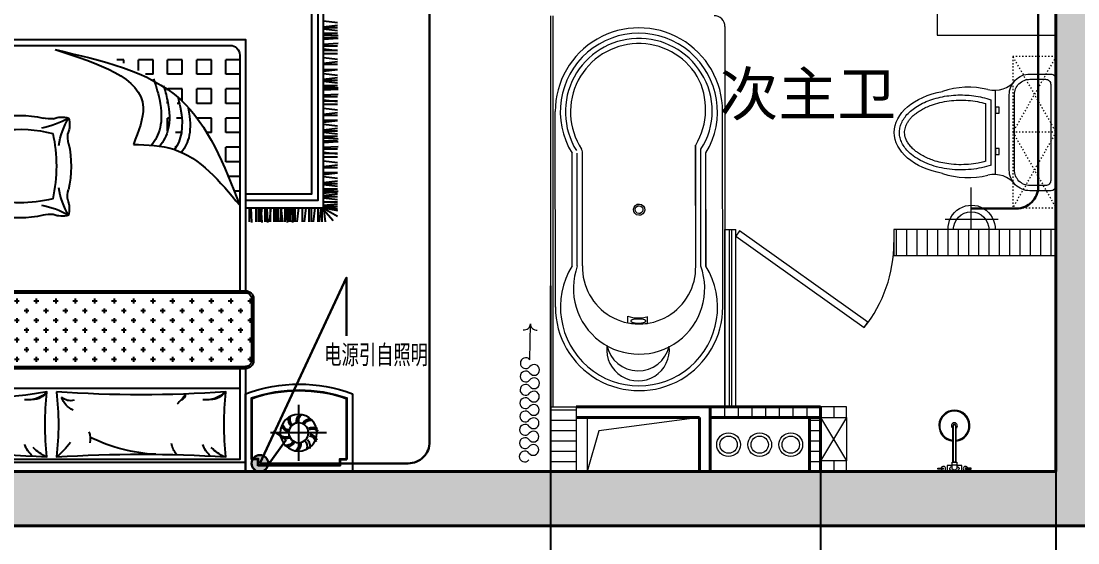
# Model space of a CAD drawing. Header units: millimetres. Extents: x -64529 to 3079702, y -28926 to 77119.
# Drawn here: x -32867 to -27977, y -25959 to -23544 of the extents above; entities that cross this region are included whole.
import ezdxf

# ---------------------------------------------------------------- set-up
doc = ezdxf.new("R2010")
doc.units = ezdxf.units.MM
doc.header["$LTSCALE"] = 10
doc.linetypes.add('ACAD_ISO03W100', pattern=[30, 12, -18])
doc.layers.get('0').update_dxf_attribs({"color": 255})
doc.layers.get('Defpoints').update_dxf_attribs({"color": 255})
for name, color, linetype, lineweight in [('1浅浅', 251, 'Continuous', 20), ('1灯位开关布线图', 1, 'Continuous', 30), ('1灯具', 2, 'Continuous', 30), ('家具线', 52, 'Continuous', 15)]:
    doc.layers.add(name, color=color, linetype=linetype, lineweight=lineweight)
for name, color, linetype in [('F', 5, 'Continuous'), ('LAYER6', 50, 'Continuous'), ('P—平面—移动家具', 34, 'Continuous')]:
    doc.layers.add(name, color=color, linetype=linetype)
doc.styles.add('_THVAC_DIM', font='SIMPLEX', dxfattribs={"width": 0.8, "height": 3.5, "bigfont": 'HZTXT'})
doc.styles.get("Standard").update_dxf_attribs({"font": ''})
doc.styles.add('宋体', font='', dxfattribs={"height": 2.5})
doc.styles.get('Standard').set_extended_font_data('SimSun')
doc.styles.get('宋体').set_extended_font_data('SimSun')
doc.dimstyles.new('副本 外标注', dxfattribs={"dimtxt": 140, "dimasz": 60, "dimexe": 30, "dimexo": 30, "dimgap": 80, "dimtad": 1, "dimtoh": 1, "dimdec": 0, "dimtxsty": 'Standard', "dimblk": 'OBLIQUE', "dimcen": 2.5, "dimdle": 60, "dimclrd": 250, "dimclre": 250, "dimclrt": 44, "dimadec": 0, "dimazin": 0, "dimtfac": 1, "dimtdec": 0, "dimtix": 1, "dimtmove": 0, "dimatfit": 3, "dimldrblk": 'DOTSMALL', "dimfxl": 1, "dimtfill": 1, "dimarcsym": 0})

# ---------------------------------------------------------------- blocks, each defined once
blk = doc.blocks.new('20180504.162427')
h = blk.add_hatch(color=7)
h.dxf.hatch_style = 1
edge = h.paths.add_edge_path()
edge.add_arc((38.5, 38.5), 38.5, 0, 360)
at = {"color": 7}
for p, q in [((76.3, 31.3), (159.5, 147.4)), ((159.5, 147.4), (101.3, 187.2))]:
    blk.add_line(p, q, dxfattribs=at)
blk.add_circle((38.5, 38.5), 38.5, dxfattribs=at)
blk = doc.blocks.new('_Oblique')
at = {"color": 0, "linetype": 'ByBlock', "lineweight": -2}
blk.add_line((-0.5, -0.5), (0.5, 0.5), dxfattribs=at)
blk = doc.blocks.new('*D754')
at = {"layer": '1浅浅', "color": 250, "lineweight": -2, "transparency": 16777216}
for p, q in [((-30418, -25359.2), (-30418, -27206.2)), ((-28078, -25359.2), (-28078, -27206.2)), ((-30478, -27176.2), (-28018, -27176.2))]:
    blk.add_line(p, q, dxfattribs=at)
at = {"layer": 'Defpoints', "color": 0, "lineweight": 30, "transparency": 16777216}
for p in [(-30418, -25329.2), (-28078, -25329.2), (-28078, -27176.2)]:
    blk.add_point(p, dxfattribs=at)
at = {"layer": '1浅浅', "color": 250, "lineweight": -2, "transparency": 16777216, "xscale": 60, "yscale": 60, "zscale": 60, "rotation": 180}
blk.add_blockref('_Oblique', (-30418, -27176.2), dxfattribs=at)
at = {"layer": '1浅浅', "color": 250, "lineweight": -2, "transparency": 16777216, "xscale": 60, "yscale": 60, "zscale": 60}
blk.add_blockref('_Oblique', (-28078, -27176.2), dxfattribs=at)
at = {"layer": '1浅浅', "color": 44, "transparency": 16777216, "insert": (-29248, -27026.2), "char_height": 140, "attachment_point": 5, "bg_fill": 3, "box_fill_scale": 1.1, "bg_fill_color": 256, "bg_fill_true_color": 13158600, "bg_fill_transparency": 3955916}
blk.add_mtext('2340', dxfattribs=at)
blk = doc.blocks.new('_DotSmall')
at = {"color": 0, "linetype": 'ByBlock', "const_width": 0.5}
blk.add_lwpolyline([(-0.0625, 0, 1), (0.0625, 0, 1)], format="xyb", close=True, dxfattribs=at)
blk = doc.blocks.new('*D756')
at = {"layer": '1浅浅', "color": 250, "lineweight": -2, "transparency": 16777216}
for p, q in [((-30418, -25359.2), (-30418, -26756.2)), ((-35338, -26456.2), (-35338, -26756.2)), ((-35398, -26726.2), (-30358, -26726.2))]:
    blk.add_line(p, q, dxfattribs=at)
at = {"layer": 'Defpoints', "color": 0, "lineweight": 30, "transparency": 16777216}
for p in [(-30418, -25329.2), (-35338, -26426.2), (-30418, -26726.2)]:
    blk.add_point(p, dxfattribs=at)
at = {"layer": '1浅浅', "color": 250, "lineweight": -2, "transparency": 16777216, "xscale": 60, "yscale": 60, "zscale": 60, "rotation": 180}
blk.add_blockref('_Oblique', (-35338, -26726.2), dxfattribs=at)
at = {"layer": '1浅浅', "color": 250, "lineweight": -2, "transparency": 16777216, "xscale": 60, "yscale": 60, "zscale": 60}
blk.add_blockref('_Oblique', (-30418, -26726.2), dxfattribs=at)
at = {"layer": '1浅浅', "color": 44, "transparency": 16777216, "insert": (-32878, -26576.2), "char_height": 140, "attachment_point": 5, "bg_fill": 3, "box_fill_scale": 1.1, "bg_fill_color": 256, "bg_fill_true_color": 13158600, "bg_fill_transparency": 3955916}
blk.add_mtext('4920', dxfattribs=at)
blk = doc.blocks.new('*D757')
at = {"layer": '1浅浅', "color": 250, "lineweight": -2, "transparency": 16777216}
for p, q in [((-30418, -24769.3), (-30418, -27206.2)), ((-35338, -26456.2), (-35338, -27206.2)), ((-35398, -27176.2), (-30358, -27176.2))]:
    blk.add_line(p, q, dxfattribs=at)
at = {"layer": 'Defpoints', "color": 0, "lineweight": 30, "transparency": 16777216}
for p in [(-30418, -24739.3), (-35338, -26426.2), (-30418, -27176.2)]:
    blk.add_point(p, dxfattribs=at)
at = {"layer": '1浅浅', "color": 250, "lineweight": -2, "transparency": 16777216, "xscale": 60, "yscale": 60, "zscale": 60, "rotation": 180}
blk.add_blockref('_Oblique', (-35338, -27176.2), dxfattribs=at)
at = {"layer": '1浅浅', "color": 250, "lineweight": -2, "transparency": 16777216, "xscale": 60, "yscale": 60, "zscale": 60}
blk.add_blockref('_Oblique', (-30418, -27176.2), dxfattribs=at)
at = {"layer": '1浅浅', "color": 44, "transparency": 16777216, "insert": (-32878, -27026.2), "char_height": 140, "attachment_point": 5, "bg_fill": 3, "box_fill_scale": 1.1, "bg_fill_color": 256, "bg_fill_true_color": 13158600, "bg_fill_transparency": 3955916}
blk.add_mtext('4920', dxfattribs=at)
blk = doc.blocks.new('20170404.14133521')
at = {"layer": 'P—平面—移动家具'}
h = blk.add_hatch(dxfattribs=at)
h.set_pattern_fill('CROSS,_O', color=251, scale=180, angle=-270)
h.set_pattern_definition([(90, (-123292.09, -411986.456), (-45, 45), [22.5, -67.5]), (180, (-123280.84, -411975.206), (-45, -45), [22.5, -67.5])])
h.paths.add_polyline_path([(495.3, 2071, 0.412375), (468.3, 2043.6), (468.3, 1756.2, 0.416047), (495.8, 1729), (2295.3, 1729, 0.412383), (2322.3, 1756.4), (2322.3, 2043.8, 0.416045), (2294.7, 2071)])
h = blk.add_hatch(dxfattribs=at)
h.set_pattern_fill('SQUARE,_O', color=251, scale=540, angle=-180)
h.set_pattern_definition([(180, (352223.42, -251609.63), (-7e-14, -67.5), [67.5, -67.5]), (270, (352223.42, -251609.63), (67.5, -8e-14), [67.5, -67.5])])
edge = h.paths.add_edge_path()
edge.add_spline(control_points=[(2267.4, 1324), (2194.9, 1141.3), (2120.4, 953.5), (1984.3, 826.6), (1980.5, 823.2)], knot_values=[493.609625, 493.609625, 493.609625, 493.609625, 1118.790855, 1136.364214, 1136.364214, 1136.364214, 1136.364214], degree=3, periodic=0)
edge.add_spline(control_points=[(1980.5, 823.2), (1980.5, 823.1), (1980.5, 823), (1980.4, 822.9)], knot_values=[94.184049, 94.184049, 94.184049, 94.184049, 94.3731, 94.3731, 94.3731, 94.3731], degree=3, periodic=0)
edge.add_spline(control_points=[(1966, 1066.4), (1995.1, 1023.7), (2015, 959.4), (1984.7, 837.9), (1980.5, 823.2)], knot_values=[94.3731, 94.3731, 94.3731, 94.3731, 294.004708, 323.391411, 323.391411, 323.391411, 323.391411], degree=3, periodic=0)
edge.add_spline(control_points=[(1980.5, 823.2), (1959.8, 804.3), (1937.7, 786.8), (1914.6, 770.4)], knot_values=[396.902031, 396.902031, 396.902031, 396.902031, 493.609625, 493.609625, 493.609625, 493.609625], degree=3, periodic=0)
edge.add_spline(control_points=[(1914.6, 770.4), (1914.5, 770.1), (1914.4, 769.8), (1914.3, 769.5)], knot_values=[77.544423, 77.544423, 77.544423, 77.544423, 78.201349, 78.201349, 78.201349, 78.201349], degree=3, periodic=0)
edge.add_spline(control_points=[(1897.3, 1050.4), (1932, 1005.8), (1960.7, 937.2), (1921.3, 791), (1914.6, 770.4)], knot_values=[78.201349, 78.201349, 78.201349, 78.201349, 299.409175, 344.96763, 344.96763, 344.96763, 344.96763], degree=3, periodic=0)
edge.add_spline(control_points=[(1914.6, 770.4), (1899.6, 759.7), (1884.2, 749.5), (1868.4, 739.7)], knot_values=[334.37699, 334.37699, 334.37699, 334.37699, 396.902031, 396.902031, 396.902031, 396.902031], degree=3, periodic=0)
edge.add_spline(control_points=[(1868, 738.8), (1868.1, 739.1), (1868.2, 739.4), (1868.4, 739.7)], knot_values=[56.721131, 56.721131, 56.721131, 56.721131, 57.610921, 57.610921, 57.610921, 57.610921], degree=3, periodic=0)
edge.add_spline(control_points=[(1868.4, 739.7), (1783.8, 687.3), (1688.4, 645.6), (1593, 604)], knot_values=[0, 0, 0, 0, 334.37699, 334.37699, 334.37699, 334.37699], degree=3, periodic=0)
edge.add_line((1593, 604), (2268, 604))
edge.add_line((2268, 604), (2268, 1324))
edge.add_arc((2267.7, 1360.3), 36.3, 269.562, 270.438, ccw=False)
at = {"layer": 'P—平面—移动家具', "color": 251}
for p, q in [((2539.9, 2247.2), (2539.9, 2506.8)), ((2669.7, 2377), (2410.2, 2377)), ((522, 2170), (2268, 2170)), ((495.3, 2080), (2295.3, 2080)), ((495.3, 2071), (2294.7, 2071)), ((2322.3, 1756.2), (2322.3, 2043.8)), ((2331.3, 1756.2), (2331.3, 2043.8)), ((495.3, 1729), (2294.7, 1729)), ((495.3, 1720), (2294.7, 1720)), ((2310.6, 1335.8), (2310.6, 1400.6)), ((2318.2, 1335.8), (2322, 1404.4)), ((2341.8, 1336.3), (2341.8, 1400.4)), ((2352.5, 1335.8), (2352.5, 1400.6)), ((2358.2, 1335.8), (2358.2, 1400.6)), ((2370.1, 1335.8), (2362.4, 1400.6)), ((2365.9, 1335.8), (2369.7, 1404.4)), ((2383.7, 1336.3), (2383.7, 1400.4)), ((2385, 1335.8), (2385, 1400.6)), ((2392.6, 1335.8), (2396.4, 1404.4)), ((2393.6, 1335.8), (2393.6, 1400.6)), ((2411.2, 1335.8), (2403.6, 1400.6)), ((2407.9, 1335.8), (2407.9, 1400.6)), ((2424.9, 1336.3), (2424.9, 1400.4)), ((2425.2, 1335.8), (2425.2, 1400.6)), ((2438.8, 1335.8), (2431.1, 1400.6)), ((2432.5, 1336.3), (2432.5, 1400.4)), ((2433.6, 1336.3), (2441.3, 1400.6)), ((2444.2, 1336.3), (2444.2, 1400.4)), ((2460.4, 1335.8), (2452.7, 1400.6)), ((2456.4, 1336.3), (2456.4, 1400.4)), ((2457.6, 1336.3), (2465.2, 1400.6)), ((2475.6, 1335.8), (2475.6, 1400.6)), ((2484.3, 1335.8), (2476.7, 1400.6)), ((2483.3, 1335.8), (2487.1, 1404.4)), ((2489.4, 1336.3), (2497, 1400.6)), ((2498.6, 1335.8), (2498.6, 1400.6)), ((2499.6, 1335.8), (2499.6, 1400.6)), ((2507.2, 1335.8), (2511, 1404.4)), ((2516.1, 1335.8), (2508.5, 1400.6)), ((2513.3, 1336.3), (2520.9, 1400.6)), ((2522.5, 1335.8), (2522.5, 1400.6)), ((2540, 1335.8), (2532.4, 1400.6)), ((2556.4, 1335.8), (2556.4, 1400.6)), ((2574, 1335.8), (2566.3, 1400.6)), ((2587.6, 1336.3), (2587.6, 1400.4)), ((2597.5, 1335.8), (2597.5, 1400.6)), ((2615.1, 1335.8), (2607.5, 1400.6)), ((2628.8, 1336.3), (2628.8, 1400.4)), ((2642.7, 1335.8), (2635.1, 1400.6)), ((2648.1, 1336.3), (2648.1, 1400.4)), ((2655, 1335.8), (2662.6, 1400.6)), ((2655.3, 1338), (2719.8, 1374.7)), ((2655.9, 1343.2), (2699.5, 1394)), ((2655, 1334.4), (2719.8, 1342.1)), ((2655, 1324.4), (2719.8, 1316.8)), ((2655.5, 1335.8), (2719.7, 1348.6)), ((2655.5, 1328.5), (2719.7, 1339.4)), ((2655.5, 1328.9), (2719.7, 1328.9)), ((2655, 1308.7), (2719.8, 1308.7)), ((2655, 1289.4), (2719.8, 1297.1)), ((2655, 1279.5), (2719.8, 1271.8)), ((2655.5, 1284), (2719.7, 1284)), ((2655, 1268), (2719.8, 1260.3)), ((2655, 1262.9), (2719.8, 1262.9)), ((2655, 1255.2), (2723.6, 1259)), ((2655, 1247.6), (2719.8, 1247.6)), ((2655, 1228.3), (2719.8, 1235.9)), ((2655.5, 1255), (2719.8, 1247.4)), ((2655.5, 1222.8), (2719.7, 1222.8)), ((2655, 1218.3), (2719.8, 1210.7)), ((2655.5, 1191.6), (2719.8, 1199.2)), ((2655.5, 1181.5), (2719.8, 1173.9)), ((2655, 1144.8), (2719.8, 1137.2)), ((2655.5, 1173.1), (2719.7, 1173.1)), ((2655.5, 1149.3), (2719.7, 1149.3)), ((2655.5, 1118.1), (2719.8, 1125.7)), ((2655, 1078.7), (2719.8, 1086.3)), ((2655.5, 1099.7), (2719.7, 1099.7)), ((2655.5, 1083.5), (2719.7, 1083.5)), ((2655, 1063.4), (2719.8, 1063.4)), ((2655, 1055.8), (2723.6, 1052)), ((2655, 1032.9), (2723.6, 1029)), ((2655, 1025.2), (2719.8, 1025.2)), ((2655, 1012.5), (2723.6, 1016.3)), ((2655, 1004.8), (2719.8, 1004.8)), ((2655, 985.6), (2719.8, 993.2)), ((2655.5, 1012.3), (2719.8, 1004.7)), ((2655.5, 980.1), (2719.7, 980.1)), ((2655, 975.6), (2719.8, 967.9)), ((2655.5, 948.8), (2719.8, 956.5)), ((2655.5, 938.8), (2719.8, 931.2)), ((2655.5, 930.4), (2719.7, 930.4)), ((2655, 902.1), (2719.8, 894.4)), ((2655.5, 906.6), (2719.7, 906.6)), ((2655.5, 875.3), (2719.8, 883)), ((2655, 836), (2719.8, 843.6)), ((2655.5, 856.9), (2719.7, 856.9)), ((2655.5, 840.8), (2719.7, 840.8)), ((2655, 820.7), (2719.8, 820.7)), ((2655, 813), (2723.6, 809.2)), ((2655, 790.1), (2723.6, 786.3)), ((2655, 782.5), (2719.8, 782.5)), ((2655, 777.4), (2723.6, 781.2)), ((2655, 769.8), (2719.8, 769.8)), ((2655, 750.5), (2719.8, 758.1)), ((2655, 740.5), (2719.8, 732.8)), ((2655.5, 777.2), (2719.8, 769.6)), ((2655.5, 745), (2719.7, 745)), ((2655.5, 713.7), (2719.8, 721.4)), ((2655.5, 703.7), (2719.8, 696.1)), ((2655.5, 695.3), (2719.7, 695.3)), ((2655, 667), (2719.8, 659.3)), ((2655.5, 671.5), (2719.7, 671.5)), ((2655.5, 640.3), (2719.8, 647.9)), ((2655, 600.9), (2719.8, 608.5)), ((2655.5, 621.8), (2719.7, 621.8)), ((2655.5, 605.7), (2719.7, 605.7)), ((2655, 585.6), (2719.8, 585.6)), ((2655, 577.9), (2723.6, 574.1)), ((2655, 555), (2723.6, 551.2)), ((2655, 547.4), (2719.8, 547.4)), ((2655, 534.7), (2723.6, 538.5)), ((2655, 527), (2719.8, 527)), ((2655, 507.7), (2719.8, 515.4)), ((2655, 497.7), (2719.8, 490.1)), ((2655.5, 534.5), (2719.8, 526.8)), ((2655.5, 502.2), (2719.7, 502.2)), ((2655.5, 471), (2719.8, 478.6))]:
    blk.add_line(p, q, dxfattribs=at)
for points in [[(2295, 2514.8), (495, 2514.8), (495, 2557), (2295, 2557), (2295, 2514.8)], [(2295, 2080), (2295, 2557)], [(1395, 2501.4), (522, 2501.4), (522, 2080)], [(2268, 2080), (2268, 2501.4), (1395, 2501.4)], [(2354.4, 2530), (2354.4, 2497.6), (2322, 2497.6)], [(2351.7, 2530), (2351.7, 2530), (2351.7, 2500.3), (2322, 2500.3)], [(2733.3, 2530), (2351.7, 2530)], [(2733.3, 2527.3), (2351.7, 2527.3)], [(2730.6, 2530), (2730.6, 2497.6), (2763, 2497.6)], [(2733.3, 2530), (2733.3, 2530), (2733.3, 2500.3), (2763, 2500.3)], [(495, 1720), (495, 557), (2295, 557), (2295, 1720)], [(2295, 1335.8), (2655, 1335.8), (2655, 69.3), (135, 68.6), (135, 1335.8), (495, 1335.8)], [(495, 1301.7), (160.4, 1301.7), (160.4, 102.7), (2629.6, 102.7), (2629.6, 1301.7), (2295, 1301.7)], [(495, 1272.5), (189.6, 1272.5), (189.6, 131.8), (2600.4, 131.8), (2600.4, 1272.5), (2295, 1272.5)]]:
    blk.add_lwpolyline(points, dxfattribs=at)
for points in [[(2790, 2197), (2790, 2557), (2295, 2557), (2295, 2197, 0.181818)], [(595.5, 2188.2, 0.058596), (595.5, 2489, 0.032628), (1374.7, 2489, 0.052163), (1374.7, 2188.2, 0.082356)], [(1419.5, 2188.2, 0.058596), (1419.5, 2489, 0.032439), (2203.2, 2489, 0.052163), (2203.2, 2188.2, 0.032722)]]:
    blk.add_lwpolyline(points, format="xyb", close=True, dxfattribs=at)
for points in [[(2322, 2500.3), (2322, 2215.8, 0.167087), (2763, 2215.8), (2763, 2500.3)], [(2324.7, 2500.3), (2324.7, 2217.8, 0.165559), (2760.3, 2217.8), (2760.3, 2500.3)], [(522, 1720), (522, 629, 0.414214), (567, 584), (2223, 584, 0.414214), (2268, 629), (2268, 1720)], [(1475.7, 1370.4, 0.159461), (1404.8, 1367.3, -0.076283), (1357.5, 1370.4, 0.115075), (1143.9, 1370.4, -0.076283), (1096.6, 1367.3, 0.159461), (1025.7, 1370.4)], [(1349.4, 1323.9, 0.091296), (1475.7, 1370.4, 0.091296), (1429.6, 1243.9)], [(1402.2, 991.4, 0.111006), (1402, 1294.2, 0.119549), (1095.5, 1294.2, 0.033212), (1081.4, 1201.1)], [(1429.6, 1047, 0.091296), (1475.7, 920.4, 0.091296), (1349.4, 966.9, 0.091296)]]:
    blk.add_lwpolyline(points, format="xyb", dxfattribs=at)
for radius in [84.8, 45.9]:
    blk.add_circle((2539.9, 2377), radius, dxfattribs=at)
for centre, radius, start, end in [((1390.8, 2388.9), 125.9, 130.5354, 160.3558), ((1469.3, 2282.8), 226.8, 114.6456, 134.1584), ((1194, 2207.7), 360.5, 36.4935, 51.2792), ((1908.4, 1735.7), 741.3, 92.303, 116.6371), ((2066.7, 2405.5), 117, 141.8174, 169.8987), ((2214.7, 2388.9), 125.9, 130.5354, 160.3558), ((2293.2, 2282.8), 226.8, 114.6456, 134.1584), ((2501.5, 2426.1), 41.5, 355.462, 55.6997), ((2496.5, 2424), 54.5, 357.5103, 43.83), ((2537.7, 2439.3), 41.5, 319.462, 19.6999), ((2538.6, 2442.8), 54.5, 321.5102, 7.83), ((1501.5, 2403.5), 74.7, 335.8927, 16.1192), ((2481.4, 2355.6), 41.5, 67.462, 127.6999), ((2481.9, 2350.2), 54.5, 69.5102, 115.83), ((2480, 2394.2), 41.5, 31.462, 91.6998), ((2477.2, 2389.5), 54.5, 33.5103, 79.8299), ((2581, 2431), 41.5, 283.4619, 343.6998), ((2577.4, 2435.1), 54.5, 285.5102, 331.8299), ((2508.7, 2321.2), 54.5, 105.5102, 151.8299), ((2505.1, 2325.3), 41.5, 103.4619, 163.6998), ((2604.2, 2406.1), 54.5, 249.5102, 295.83), ((2604.7, 2400.7), 41.5, 247.462, 307.6999), ((2547.5, 2313.5), 54.5, 141.5102, 187.83), ((2542.1, 2314.7), 41.5, 139.462, 199.6999), ((2583.3, 2330), 54.5, 177.5103, 223.83), ((2578.4, 2327.9), 41.5, 175.462, 235.6997), ((2602.7, 2364.5), 54.5, 213.5103, 259.8299), ((2599.9, 2359.8), 41.5, 211.462, 271.6998), ((1537.9, 2181.3), 100, 114.2916, 160.9897), ((1286.8, 2102.2), 123, 44.4061, 96.8341), ((1309.8, 2145.1), 77.9, 33.6348, 90.8457), ((1486, 2160.4), 68.4, 76.4823, 128.5563), ((1712.3, 1979), 375.7, 36.2085, 45.0849), ((1990.2, 2201), 25.2, 353.7542, 77.2187), ((2110.8, 2102.2), 123, 44.4061, 96.8341), ((2133.8, 2145.1), 77.9, 33.6348, 90.8457), ((2295, 2043.7), 27.3, 0.2141, 90.5722), ((2295, 2043.7), 36.3, 0.1608, 89.5703), ((2295, 1756.3), 27.3, 269.4164, 359.7747), ((2295, 1756.3), 36.3, 269.562, 359.8308), ((1348.2, 1342.7), 130.5, 340.7023, 12.2841), ((1627.1, 1286.5), 156.3, 175.2251, 192.6741), ((1017.1, 1143.9), 470.2, 347.0575, 13.3153), ((1628, 1005.3), 156.3, 167.6988, 185.1477), ((1247.6, 1610.4), 637.9, 263.1956, 284.0283), ((1365.8, 950.8), 114.1, 344.5791, 20.8198), ((1250.7, 1378.4), 470.2, 256.8711, 283.1289), ((1391.3, 767.9), 156.3, 85.0387, 102.4876), ((1445, 1030.3), 114.1, 249.3666, 285.6073)]:
    blk.add_arc(centre, radius, start, end, dxfattribs=at)
for points, knots in [([(1413, 604), (1629.8, 653.1), (2042.7, 746.6), (2195.1, 1138.2), (2267.4, 1324)], [0, 0, 0, 0, 622.564546, 1185.227655, 1185.227655, 1185.227655, 1185.227655]), ([(1775.6, 1042.6), (1840, 1044.8), (2041.8, 1051.7), (2176, 1213.7), (2267.4, 1324)], [0, 0, 0, 0, 187.647417, 588.23034, 588.23034, 588.23034, 588.23034]), ([(2028.9, 873.6), (2028.9, 873.8), (2050.9, 978.7), (2030.4, 1035.4), (1998.6, 1079)], [123.470143, 123.470143, 123.470143, 123.470143, 123.759804, 333.885866, 333.885866, 333.885866, 333.885866]), ([(1413, 604), (1613.5, 668), (1887.1, 755.3), (1799.1, 982.1), (1775.6, 1042.6)], [0, 0, 0, 0, 486.952172, 664.383767, 664.383767, 664.383767, 664.383767]), ([(1868, 738.8), (1877.2, 761.1), (1926.2, 927.5), (1894, 1001.5), (1858.6, 1046.3)], [56.721131, 56.721131, 56.721131, 56.721131, 123.759804, 347.966991, 347.966991, 347.966991, 347.966991]), ([(1914.3, 769.5), (1921.1, 790.3), (1960.8, 937), (1932, 1005.8), (1897.3, 1050.4)], [77.544423, 77.544423, 77.544423, 77.544423, 123.759804, 344.96763, 344.96763, 344.96763, 344.96763]), ([(1980.4, 822.9), (1984.6, 837.7), (2015, 959.4), (1995.1, 1023.7), (1966, 1066.4)], [94.184049, 94.184049, 94.184049, 94.184049, 123.759804, 323.391411, 323.391411, 323.391411, 323.391411])]:
    blk.add_open_spline(points, degree=3, knots=knots, dxfattribs=at)
blk = doc.blocks.new('20170410.13395023')
at = {"layer": 'F', "color": 2, "lineweight": 15}
for p, q in [((2.088, 0, 25.933), (2.088, 2.646, 25.933)), ((0, 0, 25.933), (4.301, 0, 25.933)), ((0.399, 0.628, 82.552), (3.71, 0.628, 82.552))]:
    blk.add_line(p, q, dxfattribs=at)
for centre, radius, start, end in [((2.059, 0.062, 25.933), 1.471, 357.57004, 182.42996), ((2.088, 0, 25.933), 1.117, 0, 180)]:
    blk.add_arc(centre, radius, start, end, dxfattribs=at)
blk = doc.blocks.new('20180428.17380601')
at = {"color": 251, "lineweight": 0, "ltscale": 4}
blk.add_line((0.9, 387.1), (0.1, 1291.3), dxfattribs=at)
at = {"layer": 'LAYER6', "color": 251, "lineweight": 0}
for p, q in [((650.1, 576.3), (649.6, 1135.3)), ((650.6, 577.6), (650.1, 1136.6)), ((650.7, 577.7), (650.2, 1136.7)), ((78.5, 577.4), (78, 1098.3)), ((102.2, 577.4), (101.8, 1098.3)), ((126, 577.4), (125.5, 1105.2)), ((673.9, 576.3), (673.4, 1115.4)), ((674.4, 577.6), (673.9, 1116.7)), ((674.4, 577.7), (674, 1116.8)), ((697.6, 576.3), (697.2, 1100.5)), ((698.2, 577.7), (697.7, 1101.9)), ((698.1, 577.6), (697.7, 1101.8)), ((335.4, 313.7), (335.4, 344.7)), ((427.6, 312.6), (427.6, 343.6)), ((427.1, 311.3), (427.1, 342.2))]:
    blk.add_line(p, q, dxfattribs=at)
for centre, major_axis, start_param, end_param in [((386.9, 1290.2), (324.2, -164.8), -0.078494, 4.167954), ((386.9, 1290.2), (324.1, -102.4), 0.860383, 4.003389), ((386.9, 1290.2), (283.1, -140.8), 1.007503, 4.178548), ((401.9, 1294.5), (289.8, -147), -0.109157, 1.036926), ((377.3, 1301.6), (284.1, -144.7), -0.072375, 0.970948), ((101.8, 1105.2), (16.8, -16.8), 0.786299, 1.360909), ((388, 837.5), (16.2, -8), -0.008583729967102549, 6.274601577212484), ((387.7, 386), (324.8, -163.6), 3.054207, 7.300655), ((387.9, 473), (271.4, -137.2), 3.259575, 7.097858), ((388.1, 570.5), (233.6, -118.9), 3.586159, 6.776093), ((385.1, 487.6), (133.3, -71.7), -1.412056, -0.795801), ((390.5, 664.8), (321.5, -151.3), -1.286795, -1.027747), ((353.5, 322.1), (2.34, -2.34), 2.939675, 3.927892), ((353.5, 322.1), (2.34, -2.34), 3.927892, 4.916108), ((368.2, 299.8), (21.2, -21.2), 2.623517, 2.939675), ((368.1, 344.3), (21.2, -21.2), -1.367077, -1.050919), ((378.1, 263.6), (47.8, -47.8), 2.46966, 2.623517), ((378, 380.6), (47.8, -47.8), -1.050919, -0.897062), ((384.7, 205.4), (89.1, -89.1), 2.357095, 2.46966), ((384.5, 438.7), (89.1, -89.1), -0.897062, -0.784497), ((384.7, 205.4), (89.1, -89.1), 2.24453, 2.357095), ((384.5, 438.7), (89.1, -89.1), -0.784497, -0.671933), ((391.2, 263.6), (-47.8, -47.8), 3.66147, 3.815327), ((391.1, 380.6), (47.8, -47.8), -0.671933, -0.518076), ((401.1, 299.8), (21.2, -21.2), 1.774516, 2.090674), ((401, 344.4), (21.2, -21.2), -0.518076, -0.201918), ((415.7, 322.1), (2.34, -2.34), 0.786299, 1.774515), ((415.7, 322.1), (2.34, -2.34), -0.201918, 0.786299), ((383.3, 190.2), (129.8, -65.1), 3.504806, 6.852096), ((383.8, 239.4), (131.7, -67.3), 3.812863, 6.522643)]:
    blk.add_ellipse(centre, major_axis=major_axis, ratio=1, start_param=start_param, end_param=end_param, dxfattribs=at)
at = {"layer": '家具线', "color": 251, "lineweight": 20}
for p, q in [((0.8, 387), (0, 1291.2)), ((775.7, 387.8), (774.9, 1292))]:
    blk.add_line(p, q, dxfattribs=at)
for centre, major_axis, start_param, end_param in [((387.5, 1291.6), (345.5, -175.2), 0.470237, 3.61183), ((388, 837.5), (22.8, -12.6), 0.037228, 6.320413), ((388.3, 387.4), (345.7, -174.9), 3.610813, 6.752406)]:
    blk.add_ellipse(centre, major_axis=major_axis, ratio=1, start_param=start_param, end_param=end_param, dxfattribs=at)
blk = doc.blocks.new('*D784')
at = {"layer": '1浅浅', "color": 250, "lineweight": -2, "transparency": 16777216}
for p, q in [((-30418, -25359.2), (-30418, -26756.2)), ((-29168, -25359.2), (-29168, -26756.2)), ((-30478, -26726.2), (-29108, -26726.2))]:
    blk.add_line(p, q, dxfattribs=at)
at = {"layer": 'Defpoints', "color": 0, "lineweight": 30, "transparency": 16777216}
for p in [(-30418, -25329.2), (-29168, -25329.2), (-29168, -26726.2)]:
    blk.add_point(p, dxfattribs=at)
at = {"layer": '1浅浅', "color": 250, "lineweight": -2, "transparency": 16777216, "xscale": 60, "yscale": 60, "zscale": 60, "rotation": 180}
blk.add_blockref('_Oblique', (-30418, -26726.2), dxfattribs=at)
at = {"layer": '1浅浅', "color": 250, "lineweight": -2, "transparency": 16777216, "xscale": 60, "yscale": 60, "zscale": 60}
blk.add_blockref('_Oblique', (-29168, -26726.2), dxfattribs=at)
at = {"layer": '1浅浅', "color": 44, "transparency": 16777216, "insert": (-29793, -26576.2), "char_height": 140, "attachment_point": 5, "bg_fill": 3, "box_fill_scale": 1.1, "bg_fill_color": 256, "bg_fill_true_color": 13158600, "bg_fill_transparency": 0}
blk.add_mtext('1250', dxfattribs=at)
blk = doc.blocks.new('*D785')
at = {"layer": '1浅浅', "color": 250, "lineweight": -2, "transparency": 16777216}
for p, q in [((-29168, -25359.2), (-29168, -26756.2)), ((-28078, -25359.2), (-28078, -26756.2)), ((-29228, -26726.2), (-28018, -26726.2))]:
    blk.add_line(p, q, dxfattribs=at)
at = {"layer": 'Defpoints', "color": 0, "lineweight": 30, "transparency": 16777216}
for p in [(-29168, -25329.2), (-28078, -25329.2), (-28078, -26726.2)]:
    blk.add_point(p, dxfattribs=at)
at = {"layer": '1浅浅', "color": 250, "lineweight": -2, "transparency": 16777216, "xscale": 60, "yscale": 60, "zscale": 60, "rotation": 180}
blk.add_blockref('_Oblique', (-29168, -26726.2), dxfattribs=at)
at = {"layer": '1浅浅', "color": 250, "lineweight": -2, "transparency": 16777216, "xscale": 60, "yscale": 60, "zscale": 60}
blk.add_blockref('_Oblique', (-28078, -26726.2), dxfattribs=at)
at = {"layer": '1浅浅', "color": 44, "transparency": 16777216, "insert": (-28623, -26576.2), "char_height": 140, "attachment_point": 5, "bg_fill": 3, "box_fill_scale": 1.1, "bg_fill_color": 256, "bg_fill_true_color": 13158600, "bg_fill_transparency": 16433348}
blk.add_mtext('1090', dxfattribs=at)

msp = doc.modelspace()

# ---------------------------------------------------------------- hatches: boundary and pattern name
at = {"layer": '1浅浅'}
h = msp.add_hatch(color=251, dxfattribs=at)
h.dxf.hatch_style = 1
h.paths.add_polyline_path([(-35588, -25149.2), (-35338, -25149.2), (-35338, -25629.2), (-28078, -25629.2), (-28078, -21569.2), (-28078, -21369.2), (-27828, -21369.2), (-27828, -25879.2), (-35588, -25879.2)])
at = {"layer": '1浅浅', "lineweight": 0}
h = msp.add_hatch(dxfattribs=at)
h.set_pattern_fill('ANSI31', color=251, scale=15, angle=45, style=0)
h.set_pattern_definition([(90, (-28862.98, -24629.177), (-47.625, 0), [])])
h.paths.add_polyline_path([(-28828, -24629.2), (-28078, -24629.2), (-28078, -24509.2), (-28828, -24509.2)])
h = msp.add_hatch(dxfattribs=at)
h.set_pattern_fill('ANSI31', color=251, scale=15, angle=135)
h.set_pattern_definition([(180, (-30417.98, -25629.177), (-4e-15, -47.625), [])])
h.paths.add_polyline_path([(-30418, -25329.2), (-30298, -25329.2), (-30298, -25629.2), (-30418, -25629.2)])

# ---------------------------------------------------------------- linework, layer by layer
at = {"layer": '1浅浅', "color": 251, "lineweight": 40}
for p, q in [((-28078, -21569.2), (-28078, -23729.7)), ((-28078, -23569.2), (-28078, -25629.2)), ((-28078, -24265.9), (-28078, -25629.2)), ((-28078, -25629.2), (-28078, -24629.2)), ((-28078, -25629.2), (-28078, -24729.2)), ((-29168, -25329.2), (-30298, -25329.2)), ((-29678, -25329.2), (-29678, -25629.2)), ((-29168, -25329.2), (-29168, -25379.1)), ((-29727.9, -25379.2), (-30298, -25379.2)), ((-29998, -25379.2), (-29728, -25379.2)), ((-29728, -25379.2), (-29728, -25629.2)), ((-29168, -25379.2), (-29678, -25379.2)), ((-29218, -25379.1), (-29218, -25629.2)), ((-29168, -25379.1), (-29168, -25629.2)), ((-35338, -25629.2), (-28078, -25629.2)), ((-28078, -25629.2), (-29597.8, -25629.2)), ((-28078, -25629.2), (-28978, -25629.2)), ((-35588, -25879.2), (-27828, -25879.2)), ((-35588, -25879.2), (-27828, -25879.2))]:
    msp.add_line(p, q, dxfattribs=at)
at = {"layer": '1浅浅', "color": 251, "lineweight": 20}
for p, q in [((-28628, -22719.2), (-28628, -23609.2)), ((-28078, -23729.7), (-28078, -22719.2)), ((-28628, -23609.2), (-28078, -23609.2)), ((-28358.4, -24254.1), (-28358.4, -23864.3))]:
    msp.add_line(p, q, dxfattribs=at)
at = {"layer": '1浅浅', "color": 251, "lineweight": 0}
for p, q in [((-30418, -23519.1), (-30418, -25329.2)), ((-30406, -23519.1), (-30406, -25329.2)), ((-30248, -25379.2), (-30248, -25629.2))]:
    msp.add_line(p, q, dxfattribs=at)
at = {"layer": '1浅浅', "color": 251, "linetype": 'ACAD_ISO03W100', "ltscale": 0.05}
msp.add_line((-28078, -24058.2), (-28278, -24058.2), dxfattribs=at)
at = {"layer": '1浅浅', "color": 251, "lineweight": 15, "ltscale": 50}
msp.add_line((-29610.3, -24509.2), (-29560.3, -24509.2), dxfattribs=at)
at = {"layer": '1浅浅', "color": 251, "lineweight": 5, "ltscale": 2}
msp.add_line((-30512.2, -25111.4), (-30510.4, -24944.7), dxfattribs=at)
at = {"layer": '1浅浅', "color": 251}
for p, q in [((-29728, -25379.2), (-30193.7, -25439.6)), ((-30193.7, -25439.6), (-30248, -25629.2)), ((-29578, -25629.2), (-29678, -25629.2))]:
    msp.add_line(p, q, dxfattribs=at)
at = {"layer": '1浅浅', "color": 251, "ltscale": 2}
msp.add_line((-28559.1, -25597.3), (-28536.8, -25597.3), dxfattribs=at)
at = {"layer": '1浅浅', "color": 251, "ltscale": 100}
msp.add_line((-28988.4, -25629.2), (-29578, -25629.2), dxfattribs=at)
at = {"layer": '1浅浅', "color": 251, "linetype": 'ACAD_ISO03W100', "ltscale": 0.05}
msp.add_lwpolyline([(-28278, -24408.2), (-28078, -24408.2), (-28078, -23708.2), (-28278, -23708.2)], close=True, dxfattribs=at)
for points in [[(-28278, -23708.2), (-28078.2, -24058.2), (-28278, -24408.2)], [(-28078, -23708.2), (-28277.8, -24058.2), (-28078, -24408.2)]]:
    msp.add_lwpolyline(points, dxfattribs=at)
at = {"layer": '1浅浅', "color": 251, "lineweight": 20}
msp.add_lwpolyline([(-28294.2, -24233.2), (-28294.2, -23885.2, -0.414214), (-28198.2, -23789.2), (-28102.2, -23789.2, -0.414214), (-28078.2, -23813.2), (-28078.2, -24305.2, -0.414214), (-28102.2, -24329.2), (-28198.2, -24329.2, -0.414214)], format="xyb", close=True, dxfattribs=at)
at = {"layer": '1浅浅', "color": 251, "lineweight": 5}
msp.add_lwpolyline([(-28270.2, -24233.2), (-28270.2, -23885.2, -0.414214), (-28198.2, -23813.2), (-28126.2, -23813.2, -0.414214), (-28102.2, -23837.2), (-28102.2, -24281.2, -0.414214), (-28126.2, -24305.2), (-28198.2, -24305.2, -0.414214)], format="xyb", close=True, dxfattribs=at)
for points in [[(-28378.2, -24210.1), (-28378.2, -23908.3)], [(-28402.2, -24192.6), (-28402.2, -23925.8)]]:
    msp.add_lwpolyline(points, dxfattribs=at)
for points in [[(-28341.6, -23970.8), (-28341.6, -23942.7), (-28358.4, -23942.7), (-28358.4, -23970.8)], [(-28341.6, -24162), (-28341.6, -24133.9), (-28358.4, -24133.9), (-28358.4, -24162)]]:
    msp.add_lwpolyline(points, close=True, dxfattribs=at)
at = {"layer": '1浅浅', "color": 251, "lineweight": 15, "ltscale": 50}
msp.add_lwpolyline([(-29560.3, -24539.2), (-28965.3, -24962.1), (-28947.9, -24937.7), (-29542.9, -24514.7)], close=True, dxfattribs=at)
at = {"layer": '1浅浅', "color": 251}
msp.add_lwpolyline([(-28828, -24629.2), (-28078, -24629.2), (-28078, -24509.2), (-28828, -24509.2)], close=True, dxfattribs=at)
at = {"layer": '1浅浅', "color": 251, "lineweight": 0}
msp.add_lwpolyline([(-30418, -25329.2), (-30298, -25329.2), (-30298, -25629.2), (-30418, -25629.2)], close=True, dxfattribs=at)
at = {"layer": '1浅浅', "color": 251, "ltscale": 2}
for points in [[(-28540.7, -25416.7), (-28540.7, -25585.9), (-28555.2, -25585.9), (-28555.2, -25416.7)], [(-28543, -25416.7), (-28543, -25585.9), (-28552.9, -25585.9), (-28552.9, -25416.7)], [(-28599.2, -25617.9), (-28625, -25617.9), (-28625, -25612.5), (-28599.2, -25612.5)], [(-28559.1, -25615.2), (-28559.1, -25585.9), (-28536.8, -25585.9), (-28536.8, -25615.2)], [(-28496.7, -25617.9), (-28470.9, -25617.9), (-28470.9, -25612.5), (-28496.7, -25612.5)]]:
    msp.add_lwpolyline(points, dxfattribs=at)
at = {"layer": '1浅浅', "color": 251, "lineweight": 20}
msp.add_lwpolyline([(-28559.1, -25601.2), (-28582.1, -25601.2), (-28582.1, -25629.2), (-28513.8, -25629.2), (-28513.8, -25601.2), (-28536.8, -25601.2)], dxfattribs=at)
for centre, radius, start, end in [((-29660.2, -23569.2), 50, 359.9992, 90), ((-28483.6, -24228.7), 378.6, 76.137, 108.5158), ((-28364.1, -23738.7), 125.7, 256.7915, 321.2917), ((-28483.6, -23889.7), 378.6, 251.4842, 283.863), ((-28364.1, -24379.7), 125.7, 38.7083, 103.2085), ((-28548, -25416.7), 72, 276.1419, 263.8581), ((-28599.2, -25615.2), 10.5, 194.8057, 165.1943), ((-28496.7, -25615.2), 10.5, 14.8057, 345.1943)]:
    msp.add_arc(centre, radius, start, end, dxfattribs=at)
at = {"layer": '1浅浅', "color": 251, "lineweight": 9}
msp.add_arc((-29459, -24569.2), 631, 321.4872, 0, dxfattribs=at)
at = {"layer": '1浅浅', "color": 251, "lineweight": 5, "ltscale": 2}
for centre, radius, start, end in [((-30540.1, -24943.6), 29.7, 263.9091, 357.8738), ((-30480.7, -24944.3), 29.7, 180.8824, 274.8471), ((-30531.8, -25126.9), 25, 38.4138, 320.3425), ((-30492.8, -25158.2), 25, 216.5751, 142.1811), ((-30532.5, -25188.6), 25, 38.4138, 320.3425), ((-30533.1, -25250.4), 25, 38.4138, 320.3425), ((-30493.5, -25219.9), 25, 216.5751, 142.1811), ((-30494.1, -25281.6), 25, 216.5751, 142.1811), ((-30533.8, -25312.1), 25, 38.4138, 320.3425), ((-30494.8, -25343.3), 25, 216.5751, 142.1811), ((-30534.5, -25373.8), 25, 38.4138, 320.3425), ((-30495.5, -25405.1), 25, 216.5751, 142.1811), ((-30535.1, -25435.5), 25, 38.4138, 320.3425), ((-30535.8, -25497.2), 25, 38.4138, 320.3425), ((-30496.2, -25466.8), 25, 216.5751, 142.1811), ((-30496.8, -25528.5), 25, 216.5751, 142.1811), ((-30536.5, -25558.9), 25, 38.4138, 320.3425)]:
    msp.add_arc(centre, radius, start, end, dxfattribs=at)
at = {"layer": '1浅浅', "color": 251, "ltscale": 2}
for centre, radius, start, end in [((-28548, -25416.7), 67.5, 276.1419, 263.8581), ((-28548, -25416.7), 13.7, 301.6891, 238.3109), ((-28548, -25416.7), 7.22, 0, 180), ((-28548, -25416.7), 4.97, 0, 180), ((-28601.1, -25615.2), 3.3, 305.405, 54.595), ((-28548, -25606.9), 13.9, 216.663, 323.337), ((-28494.8, -25615.2), 3.3, 125.405, 234.595)]:
    msp.add_arc(centre, radius, start, end, dxfattribs=at)
at = {"layer": '1浅浅', "color": 251, "lineweight": 20, "extrusion": (0, 0, -1)}
msp.add_ellipse((-28517.4, -24059.2), major_axis=(308.9, 0), ratio=0.639074, start_param=1.854304, end_param=4.42888, dxfattribs=at)
at = {"layer": '1浅浅', "color": 251, "ltscale": 2, "extrusion": (0, 0, -1)}
msp.add_ellipse((-28548, -25615.2), major_axis=(21.5, 0), ratio=0.568478, start_param=-1.025813, end_param=4.167405, dxfattribs=at)
at = {"layer": '1浅浅', "color": 251, "lineweight": 5}
for points, knots in [([(-28378.2, -24210.1), (-28381.4, -24211.2), (-28384.7, -24212.3), (-28402.9, -24218), (-28418.4, -24221.9), (-28450.4, -24227.9), (-28466.8, -24230.1), (-28500, -24232.6), (-28516.8, -24232.9), (-28550.2, -24231.7), (-28566.8, -24230.2), (-28599.4, -24225.5), (-28615.3, -24222.2), (-28645.9, -24214), (-28660.6, -24209.1), (-28688.3, -24197.8), (-28701.4, -24191.4), (-28725.3, -24177.4), (-28736.3, -24169.9), (-28754.2, -24155.2), (-28761.5, -24148.1), (-28774.3, -24133.7), (-28779.9, -24126.3), (-28789.1, -24111.4), (-28792.8, -24103.8), (-28798.4, -24088.6), (-28800.3, -24080.9), (-28802.4, -24065.7), (-28802.6, -24058), (-28801.3, -24042.8), (-28799.8, -24035.1), (-28795, -24019.9), (-28791.7, -24012.3), (-28783.3, -23997.2), (-28778.2, -23989.7), (-28766.2, -23975.2), (-28759.3, -23968.1), (-28743.8, -23954.4), (-28735.2, -23947.8), (-28716.4, -23935.5), (-28706.2, -23929.7), (-28684.5, -23919), (-28673, -23914.1), (-28648.9, -23905.4), (-28636.3, -23901.6), (-28610.4, -23895.2), (-28597, -23892.6), (-28569.7, -23888.5), (-28555.9, -23887.2), (-28527.9, -23885.7), (-28513.9, -23885.6), (-28485.9, -23886.6), (-28472, -23887.8), (-28444.6, -23891.4), (-28431.1, -23893.8), (-28404.9, -23899.9), (-28392.1, -23903.5), (-28379.3, -23907.9), (-28378.8, -23908.1), (-28378.2, -23908.3)], [4.21604, 4.21604, 4.21604, 4.21604, 4.254367, 4.254367, 4.425322, 4.425322, 4.596277, 4.596277, 4.767233, 4.767233, 4.938188, 4.938188, 5.109143, 5.109143, 5.280098, 5.280098, 5.451054, 5.451054, 5.622009, 5.622009, 5.765241, 5.765241, 5.908474, 5.908474, 6.051707, 6.051707, 6.19494, 6.19494, 6.338172, 6.338172, 6.481405, 6.481405, 6.624638, 6.624638, 6.767871, 6.767871, 6.911103, 6.911103, 7.054336, 7.054336, 7.197569, 7.197569, 7.340801, 7.340801, 7.484034, 7.484034, 7.627267, 7.627267, 7.7705, 7.7705, 7.913732, 7.913732, 8.056965, 8.056965, 8.200198, 8.200198, 8.343431, 8.343431, 8.35033, 8.35033, 8.35033, 8.35033]), ([(-28402.2, -24192.6), (-28405.2, -24193.5), (-28408.3, -24194.3), (-28420.2, -24197.5), (-28429.1, -24199.5), (-28452.5, -24203.9), (-28467.2, -24205.9), (-28497.3, -24208.4), (-28512.7, -24208.8), (-28543.4, -24208.1), (-28558.7, -24206.9), (-28586.1, -24203.3), (-28598.4, -24201.1), (-28622.2, -24195.7), (-28633.7, -24192.5), (-28653.5, -24185.9), (-28662, -24182.7), (-28678.2, -24175.8), (-28685.9, -24172.1), (-28700.9, -24164.1), (-28708, -24159.8), (-28720.1, -24151.6), (-28725.1, -24147.9), (-28735.7, -24139.3), (-28741, -24134.5), (-28751, -24124.1), (-28755.6, -24118.6), (-28763.4, -24107.6), (-28766.7, -24102.1), (-28771.9, -24091.2), (-28774, -24085.9), (-28776.6, -24076.3), (-28777.4, -24072.1), (-28778.3, -24063.6), (-28778.5, -24059.4), (-28778, -24051), (-28777.5, -24046.8), (-28775.7, -24038.2), (-28774.4, -24033.9), (-28771.1, -24025.2), (-28769, -24020.8), (-28764, -24011.9), (-28761.1, -24007.4), (-28754.7, -23998.8), (-28751.2, -23994.6), (-28743.6, -23986.5), (-28739.4, -23982.4), (-28730.2, -23974.4), (-28725.2, -23970.5), (-28713.9, -23962.4), (-28707.4, -23958.2), (-28693.6, -23950.3), (-28686.3, -23946.5), (-28670.8, -23939.3), (-28662.8, -23936), (-28641.9, -23928.4), (-28628.7, -23924.4), (-28601.4, -23917.8), (-28587.2, -23915.2), (-28558.3, -23911.4), (-28543.5, -23910.3), (-28513.9, -23909.5), (-28499.1, -23909.9), (-28469.7, -23912.1), (-28455.2, -23914), (-28427.7, -23919), (-28414.7, -23922.1), (-28402.2, -23925.8)], [4.282455, 4.282455, 4.282455, 4.282455, 4.319465, 4.319465, 4.422889, 4.422889, 4.585126, 4.585126, 4.750595, 4.750595, 4.916065, 4.916065, 5.053908, 5.053908, 5.191751, 5.191751, 5.301004, 5.301004, 5.410256, 5.410256, 5.523654, 5.523654, 5.616126, 5.616126, 5.72975, 5.72975, 5.85627, 5.85627, 5.982789, 5.982789, 6.109308, 6.109308, 6.212488, 6.212488, 6.315667, 6.315667, 6.418847, 6.418847, 6.522027, 6.522027, 6.625206, 6.625206, 6.728386, 6.728386, 6.822926, 6.822926, 6.917466, 6.917466, 7.012007, 7.012007, 7.11939, 7.11939, 7.226774, 7.226774, 7.334158, 7.334158, 7.493878, 7.493878, 7.653598, 7.653598, 7.813318, 7.813318, 7.973038, 7.973038, 8.132758, 8.132758, 8.283917, 8.283917, 8.283917, 8.283917])]:
    msp.add_open_spline(points, degree=3, knots=knots, dxfattribs=at)
at = {"layer": '1灯位开关布线图', "linetype": 'Continuous', "lineweight": 30}
msp.add_lwpolyline([(-31762.2, -25590.7), (-31361.1, -24730.7), (-31361.1, -25000.6)], dxfattribs=at)

# ---------------------------------------------------------------- block references
at = {"layer": '1灯位开关布线图', "color": 255}
msp.add_blockref('20180504.162427', (-31800.7, -25629.2), dxfattribs=at)
at = {"layer": '1灯具', "color": 1, "xscale": -73.9200000000128, "yscale": 73.91999999999825, "zscale": 73.92000000000002}
msp.add_blockref('20170410.13395023', (-28316.1, -24509.2, -1917), dxfattribs=at)

# ---------------------------------------------------------------- texts
at = {"layer": '1浅浅', "color": 251, "lineweight": 5, "style": '宋体'}
msp.add_text('次主卫', height=200, dxfattribs=at).set_placement((-29635.9, -23981.1))
at = {"layer": '1灯位开关布线图', "linetype": 'Continuous', "lineweight": 30, "insert": (-31464.3, -25041.4), "char_height": 100, "width": 1130.3, "attachment_point": 1, "style": '_THVAC_DIM'}
msp.add_mtext('电源引自照明', dxfattribs=at)

# ---------------------------------------------------------------- next in the draw order: dimensions: what is measured, and where the dimension line sits
at = {"layer": '1浅浅', "color": 251}
dim = msp.add_linear_dim(base=(-28078, -27176.2), p1=(-30418, -25329.2), p2=(-28078, -25329.2), dimstyle='副本 外标注', dxfattribs=at)
dim.commit()
dim.dimension.update_dxf_attribs({"geometry": '*D754', "text_midpoint": (-29248, -27026.2)})

# ---------------------------------------------------------------- next in the draw order: hatches: boundary and pattern name
at = {"layer": '1浅浅', "lineweight": 0}
h = msp.add_hatch(dxfattribs=at)
h.set_pattern_fill('ANSI31', color=251, scale=20, angle=225, style=0)
h.set_pattern_definition([(270, (-19451.147, -738039.31), (63.5, -1e-14), [])])
h.paths.add_polyline_path([(-29678, -25329.2), (-29678, -25379.2), (-29168, -25379.1), (-29168, -25329.2)])
h = msp.add_hatch(dxfattribs=at)
h.set_pattern_fill('ANSI31', color=251, scale=15, angle=135)
h.set_pattern_definition([(180, (-29217.976, -25629.217), (-4e-15, -47.625), [])])
h.paths.add_polyline_path([(-29218, -25379.1), (-29168, -25379.1), (-29168, -25629.2), (-29218, -25629.2)])

# ---------------------------------------------------------------- next in the draw order: linework, layer by layer
at = {"layer": '1浅浅', "color": 251, "lineweight": 20}
msp.add_line((-29610.2, -23569.2), (-29610.3, -25329.2), dxfattribs=at)
at = {"layer": '1浅浅', "color": 251, "lineweight": 15, "ltscale": 50}
for p, q in [((-29610.3, -25329.2), (-29610.3, -24509.2)), ((-29560.3, -25329.2), (-29560.3, -24509.2))]:
    msp.add_line(p, q, dxfattribs=at)
at = {"layer": '1浅浅', "color": 251, "lineweight": 0}
for p, q in [((-29590.3, -24509.2), (-29590.3, -25329.2)), ((-29580.3, -24509.2), (-29580.3, -25329.2))]:
    msp.add_line(p, q, dxfattribs=at)
at = {"layer": '1浅浅', "color": 251}
for centre, radius in [((-29593, -25504.2), 55), ((-29593, -25504.2), 40), ((-29449.1, -25504.2), 55), ((-29449.1, -25504.2), 40), ((-29305.3, -25504.2), 55), ((-29305.3, -25504.2), 40)]:
    msp.add_circle(centre, radius, dxfattribs=at)

# ---------------------------------------------------------------- next in the draw order: dimensions: what is measured, and where the dimension line sits
dim = msp.add_linear_dim(base=(-30418, -26726.2), p1=(-35338, -26426.2), p2=(-30418, -25329.2), dimstyle='副本 外标注', dxfattribs=at)
dim.commit()
dim.dimension.update_dxf_attribs({"geometry": '*D756', "text_midpoint": (-32878, -26576.2)})

# ---------------------------------------------------------------- next in the draw order: dimensions: what is measured, and where the dimension line sits
dim = msp.add_linear_dim(base=(-30418, -27176.2), p1=(-35338, -26426.2), p2=(-30418, -24739.3), dimstyle='副本 外标注', dxfattribs=at)
dim.commit()
dim.dimension.update_dxf_attribs({"geometry": '*D757', "text_midpoint": (-32878, -27026.2)})

# ---------------------------------------------------------------- next in the draw order: block references
at = {"layer": '1浅浅', "color": 251, "xscale": -1, "rotation": 180}
msp.add_blockref('20170404.14133521', (-34123, -23072.2), dxfattribs=at)
at = {"layer": '1浅浅', "color": 251}
for name, p in [('20180428.17380601', (-30395.4, -25254.2)), ('20180504.162427', (-31800.7, -25629.2))]:
    msp.add_blockref(name, p, dxfattribs=at)

# ---------------------------------------------------------------- next in the draw order: dimensions: what is measured, and where the dimension line sits
dim = msp.add_linear_dim(base=(-29168, -26726.2), p1=(-30418, -25329.2), p2=(-29168, -25329.2), dimstyle='副本 外标注', dxfattribs=at)
dim.commit()
dim.dimension.update_dxf_attribs({"geometry": '*D784', "text_midpoint": (-29793, -26576.2)})

# ---------------------------------------------------------------- next in the draw order: dimensions: what is measured, and where the dimension line sits
dim = msp.add_linear_dim(base=(-28078, -26726.2), p1=(-29168, -25329.2), p2=(-28078, -25329.2), dimstyle='副本 外标注', dxfattribs=at)
dim.commit()
dim.dimension.update_dxf_attribs({"geometry": '*D785', "text_midpoint": (-28623, -26576.2)})

# ---------------------------------------------------------------- next in the draw order: hatches: boundary and pattern name
at = {"layer": '1浅浅', "lineweight": 0}
h = msp.add_hatch(dxfattribs=at)
h.set_pattern_fill('ANSI31', color=251, scale=20, angle=225, style=0)
h.set_pattern_definition([(270, (-29167.98, -25379.27), (63.5, -1e-14), [])])
h.paths.add_polyline_path([(-29168, -25379.3), (-29048, -25379.3), (-29048, -25329.3), (-29168, -25329.3)])
h = msp.add_hatch(dxfattribs=at)
h.set_pattern_fill('ANSI31', color=251, scale=20, angle=225, style=0)
h.set_pattern_definition([(270, (-29167.98, -25629.22), (63.5, -1e-14), [])])
h.paths.add_polyline_path([(-29168, -25629.2), (-29048, -25629.2), (-29048, -25579.2), (-29168, -25579.2)])

# ---------------------------------------------------------------- next in the draw order: linework, layer by layer
at = {"layer": '1浅浅', "color": 251}
for p, q in [((-29168, -25379.2), (-29048, -25579.2)), ((-29048, -25379.3), (-29168, -25579.2)), ((-29048, -25379.3), (-29048, -25579.2))]:
    msp.add_line(p, q, dxfattribs=at)
for points in [[(-29168, -25379.3), (-29048, -25379.3), (-29048, -25329.3), (-29168, -25329.3)], [(-29168, -25629.2), (-29048, -25629.2), (-29048, -25579.2), (-29168, -25579.2)]]:
    msp.add_lwpolyline(points, close=True, dxfattribs=at)
at = {"layer": '1灯位开关布线图', "linetype": 'Continuous', "lineweight": 30}
msp.add_lwpolyline([(-28470.5, -24411.4), (-28260.6, -24411.4, 0.414214), (-28160.6, -24311.4), (-28160.6, -22564, 0.414214), (-28260.6, -22464), (-30876.5, -22464, 0.414214), (-30976.5, -22564), (-30976.5, -25490.7, -0.414214), (-31076.5, -25590.7), (-31762.2, -25590.7)], format="xyb", dxfattribs=at)

doc.saveas('drawing.dxf')
